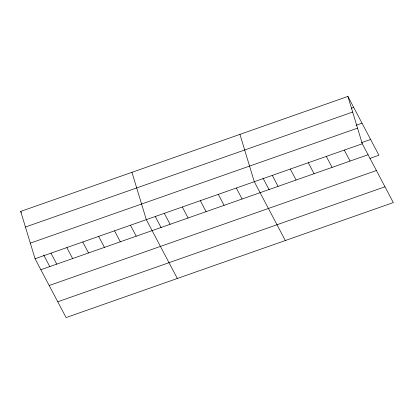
<?xml version="1.0" encoding="UTF-8"?>
<svg xmlns="http://www.w3.org/2000/svg" width="414" height="414" viewBox="0 0 414 414"><rect width="100%" height="100%" fill="white"/><g stroke="black" fill="none" stroke-linecap="round" stroke-linejoin="round"><path stroke-width="0.62" d="M347.915 96.431L362.286 143.761L393.3 202.586L66.085 317.569L35.066 258.745L20.7 211.414L347.915 96.431L378.934 155.255L369.935 158.417M351.305 108.245L353.701 107.402M25.44 227.032L352.661 112.049M356.03 125.302L362.027 123.196M30.325 243.127L357.546 128.143M361.608 142.628L370.608 139.466M35.066 258.745L362.286 143.761M40.851 269.721L368.072 154.738M49.178 285.51L376.398 170.527M57.758 301.78L384.973 186.797M344.288 150.085L350.073 161.062M326.289 156.409L332.075 167.385M308.295 162.733L314.081 173.709M290.297 169.057L296.082 180.033M272.298 175.381L278.084 186.357M262.921 177.973L269.167 189.814M285.318 240.529L254.305 181.705L239.934 134.374M236.306 188.028L242.092 199.005M218.307 194.352L224.093 205.328M200.314 200.676L206.1 211.652M182.315 207L188.101 217.976M164.317 213.324L170.102 224.3M155.24 216.481L161.186 227.762M177.337 278.477L146.323 219.653L131.952 172.317M130.426 225.237L136.216 236.208M114.533 230.821L120.319 241.792M98.641 236.404L104.426 247.381M82.748 241.988L88.534 252.964M66.856 247.577L72.641 258.548M50.963 253.161L56.749 264.132M20.7 211.414L21.28 212.511M43.687 255.014L49.928 266.854"/></g></svg>
